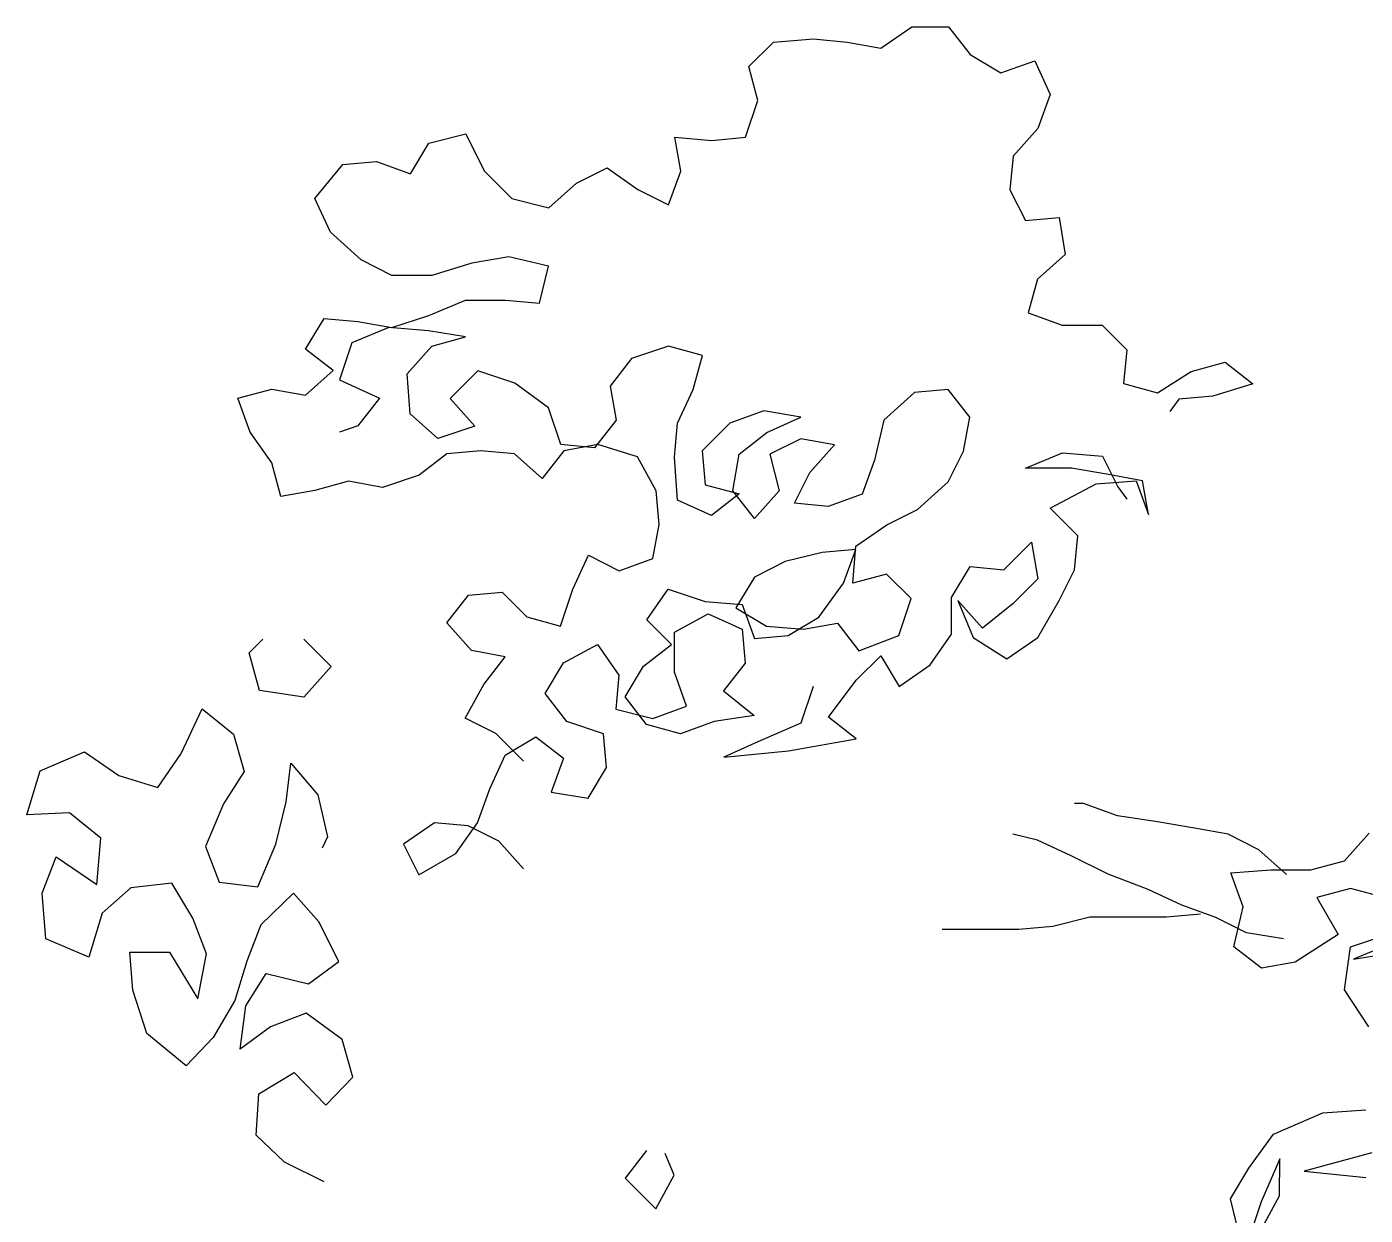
# Model space of a CAD drawing. Header units: millimetres. Extents: x 2002 to 2114, y 811 to 859.
# Drawn here: x 2033.4498 to 2033.8162, y 819.6203 to 819.9457 of the extents above; entities that cross this region are included whole.
import ezdxf

# ---------------------------------------------------------------- set-up
doc = ezdxf.new("R2010")
doc.units = ezdxf.units.MM
doc.header["$LTSCALE"] = 0.04
doc.layers.add('0_Architettonico', color=8, linetype='Continuous')

msp = doc.modelspace()

# ---------------------------------------------------------------- linework, layer by layer
at = {"layer": '0_Architettonico'}
for points in [[(2033.5858, 819.74463), (2033.57823, 819.75221), (2033.56982, 819.75643), (2033.57488, 819.76568), (2033.58078, 819.77326), (2033.57152, 819.77495), (2033.56479, 819.78253), (2033.57069, 819.7901), (2033.57995, 819.79094), (2033.58668, 819.7842), (2033.59594, 819.78166), (2033.59932, 819.79176), (2033.60354, 819.80102), (2033.61195, 819.7968), (2033.62122, 819.80016), (2033.62291, 819.80942), (2033.62207, 819.81868), (2033.61703, 819.82795), (2033.60609, 819.83133), (2033.59683, 819.82965), (2033.59093, 819.82208), (2033.58335, 819.82882), (2033.57409, 819.82967), (2033.56483, 819.82884), (2033.55725, 819.82295), (2033.54714, 819.81959), (2033.53788, 819.82129), (2033.52862, 819.81877), (2033.51936, 819.81709), (2033.51684, 819.82636), (2033.51095, 819.83478), (2033.5076, 819.84405), (2033.51686, 819.84656), (2033.52612, 819.84487), (2033.5337, 819.8516), (2033.52613, 819.8575), (2033.53119, 819.86591), (2033.54045, 819.86506), (2033.54971, 819.86337), (2033.55982, 819.86673), (2033.56992, 819.87093), (2033.58087, 819.87092), (2033.59013, 819.87007), (2033.59266, 819.88017), (2033.58172, 819.88271), (2033.57162, 819.88103), (2033.56067, 819.87767), (2033.54972, 819.87768), (2033.54131, 819.8819), (2033.53289, 819.88949), (2033.52869, 819.89875), (2033.53628, 819.90801), (2033.54554, 819.90884), (2033.5548, 819.90546), (2033.55986, 819.91388), (2033.56996, 819.91639), (2033.57501, 819.90629), (2033.58258, 819.8987), (2033.59268, 819.89617), (2033.60026, 819.9029), (2033.60868, 819.9071), (2033.6171, 819.9012), (2033.62551, 819.89698), (2033.62889, 819.90624), (2033.62721, 819.9155), (2033.63732, 819.91465), (2033.64658, 819.91548), (2033.64996, 819.92558), (2033.64744, 819.93485), (2033.65418, 819.94157), (2033.66513, 819.94241), (2033.67439, 819.94156), (2033.68365, 819.93986), (2033.69207, 819.94575), (2033.70217, 819.94574), (2033.70806, 819.93816), (2033.71647, 819.9331), (2033.72574, 819.93646), (2033.72994, 819.92719), (2033.72656, 819.91793), (2033.71982, 819.91036), (2033.71897, 819.9011), (2033.72317, 819.89268), (2033.73243, 819.89351), (2033.73411, 819.88341), (2033.72653, 819.87668), (2033.72399, 819.86742), (2033.73325, 819.86404), (2033.74419, 819.86403), (2033.75092, 819.85729), (2033.75007, 819.84803), (2033.75933, 819.8455), (2033.7686, 819.85138), (2033.77786, 819.8539), (2033.78543, 819.848), (2033.77449, 819.84464), (2033.76522, 819.84381), (2033.7627, 819.84044)], [(2033.58578, 819.71516), (2033.57905, 819.72274), (2033.57063, 819.72696), (2033.56137, 819.72781), (2033.55295, 819.72192), (2033.55715, 819.7135), (2033.56726, 819.71939), (2033.57316, 819.7278), (2033.57654, 819.73706), (2033.58075, 819.74631), (2033.58918, 819.75136), (2033.59675, 819.74546), (2033.59337, 819.7362), (2033.60347, 819.73451), (2033.60853, 819.74292), (2033.6077, 819.75218), (2033.5976, 819.75556), (2033.59171, 819.76314), (2033.59677, 819.77156), (2033.60604, 819.7766), (2033.61192, 819.76818), (2033.61107, 819.75892), (2033.62118, 819.75638), (2033.63044, 819.75974), (2033.62708, 819.769), (2033.62709, 819.77995), (2033.63636, 819.78499), (2033.64561, 819.78077), (2033.64645, 819.77151), (2033.64055, 819.76394), (2033.64896, 819.7572), (2033.63801, 819.75552), (2033.62875, 819.75216), (2033.61949, 819.7547), (2033.6136, 819.76228), (2033.61866, 819.7707), (2033.62625, 819.77658), (2033.61952, 819.78332), (2033.62542, 819.79174), (2033.63552, 819.78836), (2033.64562, 819.78751), (2033.64898, 819.77825), (2033.65824, 819.77908), (2033.66666, 819.78412), (2033.67341, 819.79338), (2033.67678, 819.80264), (2033.66752, 819.8018), (2033.65742, 819.79929), (2033.64899, 819.79508), (2033.64393, 819.78667), (2033.65235, 819.78161), (2033.66245, 819.78076), (2033.67171, 819.78243), (2033.6776, 819.77485), (2033.68855, 819.77905), (2033.69193, 819.78915), (2033.6852, 819.79589), (2033.67593, 819.79338), (2033.67679, 819.80348), (2033.68521, 819.80936), (2033.69363, 819.81357), (2033.70206, 819.82114), (2033.70628, 819.82955), (2033.70797, 819.83881), (2033.70208, 819.84639), (2033.69282, 819.84556), (2033.68439, 819.83799), (2033.68186, 819.82705), (2033.67848, 819.81779), (2033.66922, 819.81443), (2033.65996, 819.81528), (2033.66417, 819.8237), (2033.67092, 819.83127), (2033.66166, 819.83296), (2033.65323, 819.82876), (2033.65575, 819.81865), (2033.64901, 819.81108), (2033.64312, 819.81866), (2033.64482, 819.82876), (2033.6524, 819.83465), (2033.66166, 819.83885), (2033.65156, 819.84055), (2033.6423, 819.83719), (2033.63471, 819.82962), (2033.63555, 819.82035), (2033.64481, 819.81782), (2033.63722, 819.81193), (2033.62797, 819.81615), (2033.62713, 819.82794), (2033.62798, 819.8372), (2033.6322, 819.84646), (2033.63474, 819.85572), (2033.62548, 819.85825), (2033.61537, 819.85489), (2033.60947, 819.84732), (2033.61115, 819.83806), (2033.60525, 819.83048), (2033.59599, 819.83134), (2033.59263, 819.84144), (2033.58337, 819.84819), (2033.57327, 819.85156), (2033.56569, 819.84399), (2033.57242, 819.83641), (2033.56231, 819.83305), (2033.55474, 819.83979), (2033.55391, 819.85074), (2033.56065, 819.85831), (2033.56991, 819.86083), (2033.55981, 819.86252), (2033.54887, 819.86337), (2033.53876, 819.85917), (2033.53538, 819.84907), (2033.54632, 819.84401), (2033.54042, 819.83644), (2033.53537, 819.83476)], [(2033.66507, 819.76513), (2033.6617, 819.75503), (2033.64991, 819.74999), (2033.64064, 819.74579), (2033.65832, 819.74746), (2033.67685, 819.75081), (2033.66928, 819.75671), (2033.67686, 819.76681), (2033.6836, 819.77353), (2033.68865, 819.76511), (2033.69707, 819.771), (2033.70297, 819.77941), (2033.70298, 819.78951), (2033.70804, 819.79793), (2033.7173, 819.79708), (2033.72489, 819.80465), (2033.72656, 819.79454), (2033.71982, 819.78781), (2033.7114, 819.78109), (2033.70467, 819.78867), (2033.70887, 819.77856), (2033.71812, 819.77266), (2033.72655, 819.77855), (2033.73245, 819.78864), (2033.73667, 819.79706), (2033.73752, 819.80632), (2033.72995, 819.81391), (2033.74258, 819.82063), (2033.75353, 819.82146), (2033.75689, 819.8122), (2033.75521, 819.82146), (2033.74595, 819.82315), (2033.73585, 819.82484), (2033.72322, 819.82486), (2033.73333, 819.82906), (2033.74427, 819.8282), (2033.74848, 819.81978), (2033.751, 819.81641)], [(2033.52565, 819.77805), (2033.53314, 819.77057), (2033.52566, 819.76214), (2033.5135, 819.764), (2033.51068, 819.77429), (2033.51442, 819.77804)], [(2033.53123, 819.62942), (2033.5203, 819.63485), (2033.51258, 819.64221), (2033.51335, 819.6536), (2033.52296, 819.6594), (2033.53165, 819.65044), (2033.53901, 819.65816), (2033.5361, 819.66842), (2033.52629, 819.67562), (2033.51651, 819.6719), (2033.50819, 819.66578), (2033.50976, 819.67766), (2033.51535, 819.6865), (2033.52691, 819.68364), (2033.53524, 819.68976), (2033.52975, 819.70065), (2033.52283, 819.7085), (2033.51387, 819.69981), (2033.51005, 819.68985), (2033.50671, 819.67909), (2033.5008, 819.66897), (2033.49344, 819.66125), (2033.48267, 819.67004), (2033.47878, 819.68191), (2033.47795, 819.69233), (2033.48886, 819.69236), (2033.4966, 819.67955), (2033.49897, 819.69191), (2033.49526, 819.70168), (2033.48945, 819.71129), (2033.47823, 819.70998), (2033.47039, 819.70306), (2033.46673, 819.69102), (2033.455, 819.69596), (2033.45401, 819.70847), (2033.45783, 819.71843), (2033.46892, 819.71092), (2033.47001, 819.72359), (2033.46149, 819.73047), (2033.44978, 819.72996), (2033.45343, 819.742), (2033.46561, 819.74717), (2033.47494, 819.74077), (2033.48569, 819.73743), (2033.49209, 819.74676), (2033.49783, 819.75896), (2033.50635, 819.75209), (2033.50927, 819.74183), (2033.50367, 819.73299), (2033.49873, 819.72126), (2033.50245, 819.71149), (2033.51304, 819.71023), (2033.51798, 819.72196), (2033.52084, 819.73352), (2033.52209, 819.74411), (2033.5295, 819.73547), (2033.5321, 819.72392), (2033.53066, 819.72087)], [(2033.79468, 819.71366), (2033.78711, 819.7204), (2033.7787, 819.72462), (2033.76944, 819.72631), (2033.75934, 819.728), (2033.74839, 819.7297), (2033.73914, 819.73307), (2033.73661, 819.73307)], [(2033.79383, 819.69598), (2033.78372, 819.69767), (2033.77531, 819.70189), (2033.76605, 819.70526), (2033.75679, 819.70948), (2033.74585, 819.7137), (2033.73575, 819.71876), (2033.7265, 819.72298), (2033.71976, 819.72467)], [(2033.8215, 819.70728), (2033.81224, 819.70981), (2033.80298, 819.70729), (2033.80886, 819.69719), (2033.79707, 819.68962), (2033.7878, 819.68794), (2033.78023, 819.69384), (2033.78277, 819.70479), (2033.77941, 819.71405), (2033.79035, 819.71488), (2033.8013, 819.71487), (2033.81056, 819.71739), (2033.8173, 819.72496)], [(2033.7711, 819.70273), (2033.76184, 819.7019), (2033.74079, 819.70192), (2033.73069, 819.6994), (2033.72142, 819.69857), (2033.70037, 819.69859)], [(2033.81726, 819.67192), (2033.81053, 819.68203), (2033.81222, 819.69381), (2033.82233, 819.69717)], [(2033.82317, 819.69465), (2033.81306, 819.69045), (2033.82317, 819.69212)], [(2033.78184, 819.6147), (2033.77933, 819.62481), (2033.78438, 819.63322), (2033.79113, 819.64248), (2033.8046, 819.64836), (2033.81639, 819.64919)], [(2033.61949, 819.63804), (2033.61359, 819.63047), (2033.62201, 819.62204), (2033.62707, 819.6313), (2033.62455, 819.6372)], [(2033.78774, 819.61638), (2033.7928, 819.62564), (2033.79281, 819.63574), (2033.78774, 819.62396), (2033.78437, 819.61386)], [(2033.81807, 819.6374), (2033.79954, 819.63237), (2033.81638, 819.63067)]]:
    msp.add_lwpolyline(points, dxfattribs=at)

doc.saveas('drawing.dxf')
